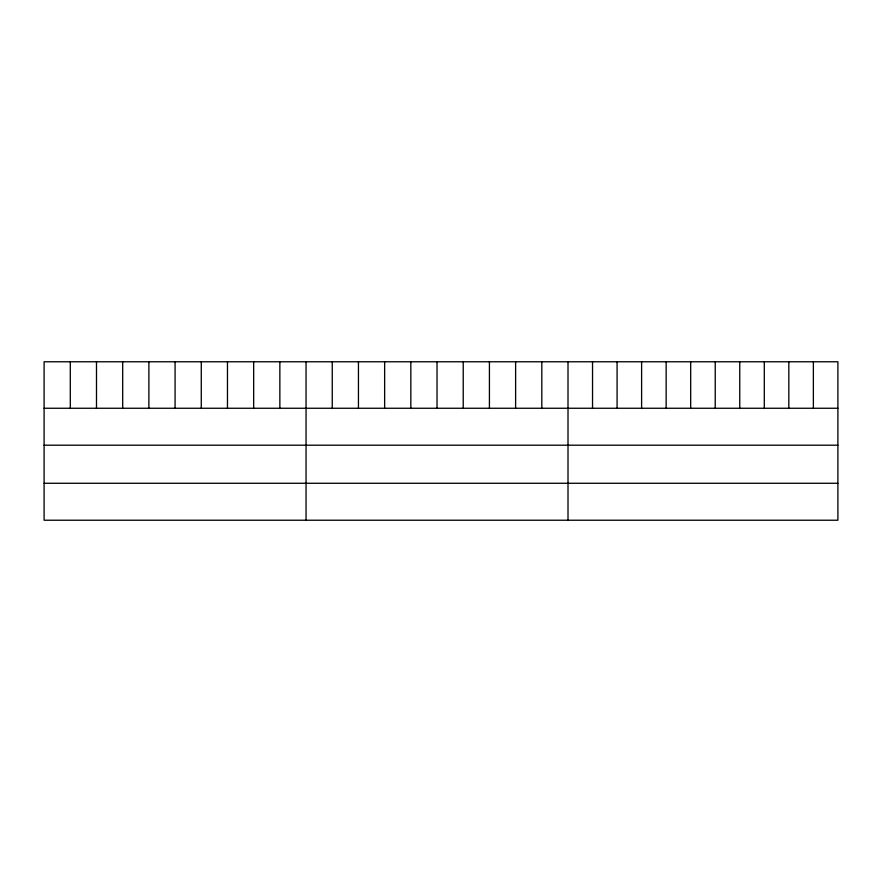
<?xml version="1.0" encoding="UTF-8"?>
<svg xmlns="http://www.w3.org/2000/svg" width="882" height="882" viewBox="0 0 882 882"><rect width="100%" height="100%" fill="white"/><g stroke="black" fill="none" stroke-linecap="round" stroke-linejoin="round"><path stroke-width="1.32" d="M837.9 408.256L837.9 520.226L44.1 520.226L44.1 361.774L837.9 361.774L837.9 408.256L44.1 408.256M44.1 445.201L837.9 445.201M44.1 483.27L837.9 483.27M813.369 361.774L813.369 408.256M788.828 361.774L788.828 408.256M764.297 361.774L764.297 408.256M739.755 361.774L739.755 408.256M715.225 361.774L715.225 408.256M690.683 361.774L690.683 408.256M666.153 361.774L666.153 408.256M641.611 361.774L641.611 408.256M617.08 361.774L617.08 408.256M592.539 361.774L592.539 408.256M568.008 361.774L568.008 520.226M541.813 361.774L541.813 408.256M515.617 361.774L515.617 408.256M489.422 361.774L489.422 408.256M463.226 361.774L463.226 408.256M437.031 361.774L437.031 408.256M410.836 361.774L410.836 408.256M384.64 361.774L384.64 408.256M358.445 361.774L358.445 408.256M332.249 361.774L332.249 408.256M306.054 361.774L306.054 520.226M279.859 361.774L279.859 408.256M253.663 361.774L253.663 408.256M227.468 361.774L227.468 408.256M201.272 361.774L201.272 408.256M175.077 361.774L175.077 408.256M148.882 361.774L148.882 408.256M122.686 361.774L122.686 408.256M96.491 361.774L96.491 408.256M70.295 361.774L70.295 408.256"/></g></svg>
